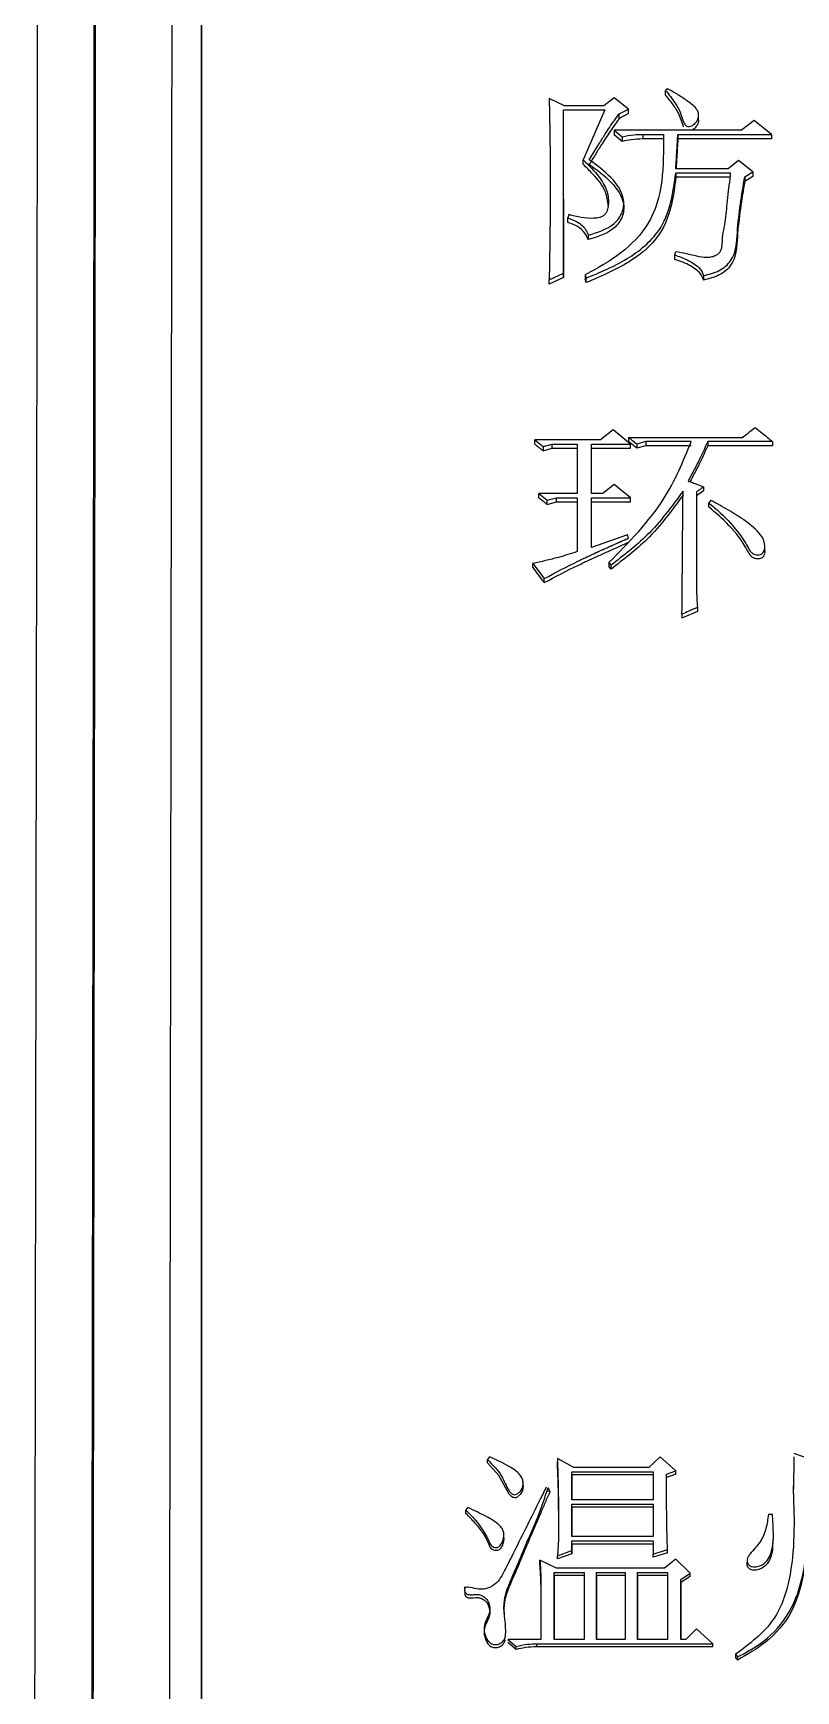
# Model space of a CAD drawing. Header units: millimetres. Extents: x 2016 to 4452, y 736 to 2459.
# Drawn here: x 2581.51 to 2589.52, y 2246.91 to 2264.34 of the extents above; entities that cross this region are included whole.
import ezdxf

# ---------------------------------------------------------------- set-up
doc = ezdxf.new("R2010")
doc.units = ezdxf.units.MM

msp = doc.modelspace()

# ---------------------------------------------------------------- linework, layer by layer
at = {"color": 7, "linetype": 'Continuous', "lineweight": 25}
for p, q in [((2588.173, 2263.752), (2588.151, 2263.735)), ((2587.091, 2263.572), (2586.929, 2263.649)), ((2586.929, 2263.649), (2586.929, 2263.601)), ((2587.08, 2263.529), (2587.513, 2263.529)), ((2587.08, 2261.814), (2587.08, 2263.529)), ((2587.08, 2263.481), (2587.08, 2263.529)), ((2587.502, 2263.572), (2587.091, 2263.572)), ((2587.513, 2263.529), (2587.286, 2263.006)), ((2587.61, 2263.658), (2587.502, 2263.572)), ((2587.762, 2263.538), (2587.61, 2263.658)), ((2587.664, 2263.487), (2587.762, 2263.538)), ((2587.762, 2263.49), (2587.762, 2263.538)), ((2587.762, 2263.49), (2587.664, 2263.438)), ((2587.664, 2263.438), (2587.664, 2263.487)), ((2588.499, 2263.423), (2588.499, 2263.471)), ((2589.081, 2263.418), (2588.951, 2263.315)), ((2589.265, 2263.272), (2589.081, 2263.418)), ((2587.61, 2263.315), (2587.697, 2263.247)), ((2588.951, 2263.315), (2587.61, 2263.315)), ((2587.61, 2263.315), (2587.61, 2263.267)), ((2587.697, 2263.198), (2587.61, 2263.267)), ((2587.697, 2263.247), (2587.697, 2263.198)), ((2587.913, 2263.272), (2588.129, 2263.272)), ((2587.913, 2263.272), (2587.913, 2263.224)), ((2588.129, 2263.224), (2587.913, 2263.224)), ((2588.281, 2263.272), (2589.265, 2263.272)), ((2588.281, 2263.272), (2588.281, 2263.224)), ((2589.265, 2263.224), (2588.281, 2263.224)), ((2589.265, 2263.272), (2589.265, 2263.224)), ((2587.286, 2262.958), (2587.286, 2263.006)), ((2588.919, 2262.997), (2588.811, 2262.911)), ((2589.07, 2262.877), (2588.919, 2262.997)), ((2588.811, 2262.911), (2588.259, 2262.911)), ((2588.259, 2262.868), (2588.832, 2262.868)), ((2588.832, 2262.821), (2588.259, 2262.821)), ((2588.984, 2262.825), (2589.07, 2262.877)), ((2589.07, 2262.829), (2588.984, 2262.778)), ((2588.984, 2262.825), (2588.984, 2262.778)), ((2589.07, 2262.877), (2589.07, 2262.829)), ((2587.08, 2262.596), (2587.08, 2261.767)), ((2587.713, 2262.5), (2587.713, 2262.548)), ((2587.134, 2262.429), (2587.123, 2262.394)), ((2587.123, 2262.347), (2587.123, 2262.394)), ((2587.34, 2262.166), (2587.34, 2262.212)), ((2588.248, 2261.958), (2588.248, 2262.005)), ((2586.929, 2261.744), (2587.08, 2261.814)), ((2587.08, 2261.767), (2586.929, 2261.698)), ((2587.08, 2261.767), (2587.08, 2261.814)), ((2587.307, 2261.796), (2587.318, 2261.762)), ((2587.318, 2261.715), (2587.307, 2261.75)), ((2587.318, 2261.715), (2587.318, 2261.762)), ((2588.551, 2261.788), (2588.551, 2261.741)), ((2586.929, 2261.698), (2586.929, 2261.744)), ((2586.777, 2260.061), (2586.864, 2259.991)), ((2587.469, 2260.061), (2586.777, 2260.061)), ((2586.777, 2260.017), (2586.777, 2260.061)), ((2586.864, 2259.991), (2586.961, 2260.017)), ((2586.961, 2260.017), (2587.221, 2260.017)), ((2586.961, 2259.973), (2586.961, 2260.017)), ((2587.221, 2260.017), (2587.221, 2259.497)), ((2587.372, 2260.017), (2587.783, 2260.017)), ((2587.372, 2259.497), (2587.372, 2260.017)), ((2587.372, 2259.973), (2587.372, 2260.017)), ((2587.599, 2260.167), (2587.469, 2260.061)), ((2587.783, 2260.017), (2587.599, 2260.167)), ((2587.762, 2260.088), (2588.962, 2260.088)), ((2587.762, 2260.088), (2587.762, 2260.043)), ((2587.848, 2259.973), (2587.762, 2260.043)), ((2587.945, 2260.044), (2587.848, 2260.017)), ((2587.848, 2260.017), (2587.848, 2259.973)), ((2588.421, 2260.044), (2587.945, 2260.044)), ((2589.276, 2260.044), (2588.594, 2260.044)), ((2588.594, 2260.044), (2588.594, 2260)), ((2586.864, 2259.991), (2586.864, 2259.947)), ((2586.864, 2259.947), (2586.961, 2259.973)), ((2586.961, 2259.973), (2587.221, 2259.973)), ((2587.372, 2259.497), (2587.372, 2259.973)), ((2587.372, 2259.973), (2587.783, 2259.973)), ((2587.945, 2260), (2587.848, 2259.973)), ((2588.421, 2260), (2587.945, 2260)), ((2589.276, 2260), (2588.594, 2260)), ((2586.82, 2259.497), (2586.907, 2259.427)), ((2587.221, 2259.497), (2586.82, 2259.497)), ((2586.82, 2259.454), (2586.82, 2259.497)), ((2587.491, 2259.497), (2587.372, 2259.497)), ((2587.61, 2259.594), (2587.491, 2259.497)), ((2587.783, 2259.453), (2587.61, 2259.594)), ((2588.551, 2259.525), (2588.476, 2259.472)), ((2588.476, 2259.515), (2588.476, 2258.594)), ((2588.476, 2259.515), (2588.476, 2259.472)), ((2588.551, 2259.568), (2588.551, 2259.525)), ((2586.907, 2259.427), (2587.004, 2259.453)), ((2586.907, 2259.383), (2586.907, 2259.427)), ((2586.907, 2259.383), (2587.004, 2259.41)), ((2587.004, 2259.453), (2587.221, 2259.453)), ((2587.004, 2259.41), (2587.004, 2259.453)), ((2587.004, 2259.41), (2587.221, 2259.41)), ((2587.221, 2259.453), (2587.221, 2258.887)), ((2587.372, 2259.453), (2587.783, 2259.453)), ((2587.372, 2258.931), (2587.372, 2259.453)), ((2587.372, 2259.41), (2587.372, 2259.453)), ((2587.372, 2258.931), (2587.372, 2259.41)), ((2587.372, 2259.41), (2587.783, 2259.41)), ((2588.476, 2259.472), (2588.476, 2258.594)), ((2588.605, 2259.357), (2588.605, 2259.4)), ((2587.751, 2259.064), (2587.372, 2258.931)), ((2587.762, 2259.029), (2587.751, 2259.064)), ((2589.165, 2259.036), (2589.165, 2259.041)), ((2586.756, 2258.763), (2586.875, 2258.603)), ((2586.756, 2258.72), (2586.756, 2258.763)), ((2587.556, 2258.772), (2587.578, 2258.745)), ((2587.556, 2258.772), (2587.556, 2258.729)), ((2587.578, 2258.703), (2587.556, 2258.729)), ((2587.578, 2258.703), (2587.578, 2258.745)), ((2586.875, 2258.561), (2586.875, 2258.603)), ((2588.486, 2258.301), (2588.486, 2258.259)), ((2588.486, 2258.259), (2588.324, 2258.188)), ((2588.324, 2258.229), (2588.324, 2258.188)), ((2586.3, 2249.373), (2586.279, 2249.346)), ((2586.279, 2249.311), (2586.279, 2249.346)), ((2587.187, 2249.263), (2587.014, 2249.355)), ((2587.014, 2249.355), (2587.014, 2249.32)), ((2587.018, 2249.159), (2587.014, 2249.32)), ((2587.166, 2249.217), (2588.02, 2249.217)), ((2587.166, 2248.923), (2587.166, 2249.217)), ((2587.166, 2249.183), (2587.166, 2249.217)), ((2587.977, 2249.263), (2587.187, 2249.263)), ((2588.096, 2249.373), (2587.977, 2249.263)), ((2588.02, 2249.217), (2588.02, 2248.923)), ((2588.258, 2249.226), (2588.096, 2249.373)), ((2588.161, 2249.19), (2588.258, 2249.226)), ((2588.258, 2249.192), (2588.258, 2249.226)), ((2589.498, 2249.034), (2589.502, 2249.375)), ((2586.652, 2249.107), (2586.652, 2249.118)), ((2586.939, 2249.008), (2586.917, 2249.047)), ((2587.166, 2249.183), (2587.166, 2248.923)), ((2588.02, 2249.183), (2587.166, 2249.183)), ((2588.258, 2249.192), (2588.161, 2249.155)), ((2586.906, 2249.015), (2586.939, 2249.008)), ((2588.02, 2248.923), (2587.166, 2248.923)), ((2587.166, 2248.877), (2588.02, 2248.877)), ((2587.166, 2248.536), (2587.166, 2248.877)), ((2587.166, 2248.843), (2587.166, 2248.877)), ((2588.02, 2248.877), (2588.02, 2248.536)), ((2586.052, 2248.779), (2586.052, 2248.813)), ((2587.166, 2248.843), (2587.166, 2248.536)), ((2588.02, 2248.843), (2587.166, 2248.843)), ((2589.275, 2248.767), (2589.232, 2248.767)), ((2586.452, 2248.521), (2586.452, 2248.555)), ((2587.025, 2248.509), (2587.014, 2248.333)), ((2588.02, 2248.536), (2587.166, 2248.536)), ((2589.282, 2248.474), (2589.282, 2248.508)), ((2587.014, 2248.333), (2587.166, 2248.389)), ((2587.166, 2248.355), (2587.014, 2248.3)), ((2587.014, 2248.3), (2587.014, 2248.333)), ((2587.166, 2248.49), (2588.02, 2248.49)), ((2587.166, 2248.389), (2587.166, 2248.49)), ((2587.166, 2248.457), (2587.166, 2248.49)), ((2587.166, 2248.457), (2587.166, 2248.355)), ((2588.02, 2248.457), (2587.166, 2248.457)), ((2587.166, 2248.355), (2587.166, 2248.389)), ((2588.02, 2248.49), (2588.02, 2248.352)), ((2588.02, 2248.352), (2588.172, 2248.398)), ((2588.172, 2248.364), (2588.02, 2248.318)), ((2588.02, 2248.318), (2588.02, 2248.352)), ((2588.172, 2248.364), (2588.172, 2248.398)), ((2589.053, 2248.371), (2589.053, 2248.37)), ((2587.004, 2248.204), (2586.83, 2248.287)), ((2586.83, 2248.254), (2586.83, 2248.287)), ((2588.139, 2248.204), (2587.004, 2248.204)), ((2588.258, 2248.297), (2588.139, 2248.204)), ((2588.41, 2248.149), (2588.258, 2248.297)), ((2586.841, 2248.033), (2586.841, 2248.066)), ((2586.982, 2248.158), (2587.296, 2248.158)), ((2586.982, 2247.455), (2586.982, 2248.158)), ((2586.982, 2248.125), (2586.982, 2248.158)), ((2586.982, 2248.125), (2586.982, 2247.455)), ((2587.296, 2248.125), (2586.982, 2248.125)), ((2587.296, 2248.158), (2587.296, 2247.455)), ((2587.425, 2248.158), (2587.728, 2248.158)), ((2587.425, 2247.455), (2587.425, 2248.158)), ((2587.425, 2248.125), (2587.425, 2248.158)), ((2587.425, 2248.125), (2587.425, 2247.455)), ((2587.728, 2248.125), (2587.425, 2248.125)), ((2587.728, 2248.158), (2587.728, 2247.455)), ((2587.858, 2248.158), (2588.172, 2248.158)), ((2587.858, 2247.455), (2587.858, 2248.158)), ((2587.858, 2248.125), (2587.858, 2248.158)), ((2587.858, 2248.125), (2587.858, 2247.455)), ((2588.172, 2248.125), (2587.858, 2248.125)), ((2588.172, 2248.158), (2588.172, 2247.455)), ((2588.312, 2248.084), (2588.41, 2248.149)), ((2588.41, 2248.116), (2588.312, 2248.051)), ((2588.312, 2248.051), (2588.312, 2248.084)), ((2588.41, 2248.116), (2588.41, 2248.149)), ((2588.475, 2247.566), (2588.366, 2247.455)), ((2588.648, 2247.409), (2588.475, 2247.566)), ((2586.495, 2247.455), (2586.582, 2247.381)), ((2586.841, 2247.455), (2586.495, 2247.455)), ((2586.582, 2247.349), (2586.495, 2247.423)), ((2586.582, 2247.349), (2586.582, 2247.381)), ((2586.798, 2247.409), (2588.648, 2247.409)), ((2586.798, 2247.376), (2586.798, 2247.409)), ((2588.648, 2247.376), (2586.798, 2247.376)), ((2587.296, 2247.455), (2586.982, 2247.455)), ((2587.728, 2247.455), (2587.425, 2247.455)), ((2588.172, 2247.455), (2587.858, 2247.455)), ((2588.366, 2247.455), (2588.312, 2247.455)), ((2588.648, 2247.376), (2588.648, 2247.409)), ((2588.886, 2247.298), (2588.886, 2247.265)), ((2588.907, 2247.238), (2588.907, 2247.27))]:
    msp.add_line(p, q, dxfattribs=at)
at = {"color": 7, "linetype": 'Continuous', "lineweight": 25, "flags": 128}
for points in [[(2588.151, 2263.686), (2588.151, 2263.703), (2588.151, 2263.719), (2588.151, 2263.735)], [(2588.259, 2262.868), (2588.259, 2262.849), (2588.259, 2262.821)], [(2587.307, 2261.796), (2587.307, 2261.778), (2587.307, 2261.764), (2587.307, 2261.75)], [(2587.783, 2259.973), (2587.783, 2259.995), (2587.783, 2260.017)], [(2587.945, 2260.044), (2587.945, 2260.033), (2587.945, 2260.022), (2587.945, 2260)], [(2589.276, 2260.044), (2589.276, 2260.022), (2589.276, 2260)], [(2587.783, 2259.41), (2587.783, 2259.421), (2587.783, 2259.437), (2587.783, 2259.453)], [(2588.627, 2259.427), (2588.616, 2259.413), (2588.605, 2259.4)], [(2586.65, 2249.082), (2586.654, 2249.06), (2586.647, 2249.018), (2586.625, 2248.979), (2586.593, 2248.95), (2586.578, 2248.944), (2586.563, 2248.941), (2586.547, 2248.945), (2586.532, 2248.955), (2586.507, 2248.982), (2586.398, 2249.176), (2586.279, 2249.311), (2586.279, 2249.311)], [(2586.073, 2248.84), (2586.068, 2248.833), (2586.06, 2248.823), (2586.052, 2248.813)], [(2588.886, 2247.298), (2588.897, 2247.284), (2588.907, 2247.27)], [(2588.886, 2247.265), (2588.891, 2247.258), (2588.897, 2247.251), (2588.907, 2247.238)]]:
    msp.add_lwpolyline(points, dxfattribs=at)
at = {"color": 7, "linetype": 'Continuous', "lineweight": 25}
for points, knots in [([(2583.274, 2302.116), (2583.274, 2302.012), (2583.274, 2301.491), (2583.274, 2300.124), (2583.274, 2297.964), (2583.274, 2295.346), (2583.274, 2292.883), (2583.274, 2289.375), (2583.274, 2286.232), (2583.274, 2281.917), (2583.274, 2277.23), (2583.274, 2272.098), (2583.274, 2266.674), (2583.274, 2262.116), (2583.274, 2256.193), (2583.274, 2251.287), (2583.274, 2244.608), (2583.275, 2240.316), (2583.275, 2237.315)], [0, 0, 0, 0, 0.020124, 0.100733, 0.181328, 0.221587, 0.302184, 0.342442, 0.423039, 0.463298, 0.543894, 0.624491, 0.664749, 0.745346, 0.785604, 0.8662, 0.906458, 1, 1, 1, 1]), ([(2581.605, 2301.168), (2581.605, 2301.196), (2581.605, 2301.284), (2581.604, 2300.298), (2581.601, 2298.285), (2581.597, 2295.222), (2581.591, 2291.834), (2581.586, 2288.497), (2581.582, 2285.427), (2581.576, 2281.784), (2581.569, 2277.513), (2581.562, 2272.867), (2581.555, 2267.92), (2581.546, 2262.75), (2581.537, 2257.066), (2581.527, 2250.869), (2581.517, 2244.185), (2581.509, 2239.494), (2581.505, 2237.1)], [0, 0, 0, 0, 0.039342, 0.122943, 0.206183, 0.289063, 0.371582, 0.416612, 0.465601, 0.518547, 0.575452, 0.636313, 0.690059, 0.746552, 0.805793, 0.867782, 0.932518, 1, 1, 1, 1]), ([(2582.11, 2236.965), (2582.115, 2240.264), (2582.124, 2246.862), (2582.137, 2256.292), (2582.149, 2265.173), (2582.16, 2273.331), (2582.17, 2280.631), (2582.178, 2286.948), (2582.185, 2292.173), (2582.19, 2296.221), (2582.193, 2298.625), (2582.194, 2299.938), (2582.194, 2300.26), (2582.194, 2300.42)], [0, 0, 0, 0, 0.0981345, 0.196269, 0.2944034, 0.3925379, 0.4906723, 0.5888066, 0.686941, 0.7850753, 0.8832097, 0.9416048, 1, 1, 1, 1]), ([(2582.124, 2236.916), (2582.128, 2239.302), (2582.134, 2244.008), (2582.143, 2250.757), (2582.152, 2257.1), (2582.16, 2262.995), (2582.167, 2268.426), (2582.175, 2274.159), (2582.183, 2279.927), (2582.19, 2285.408), (2582.196, 2289.875), (2582.2, 2293.398), (2582.203, 2296.061), (2582.206, 2297.96), (2582.207, 2299.191), (2582.207, 2299.706), (2582.208, 2299.856), (2582.208, 2299.881)], [0, 0, 0, 0, 0.07139, 0.140843, 0.208359, 0.273937, 0.337578, 0.399281, 0.488173, 0.572709, 0.652888, 0.72871, 0.800173, 0.867277, 0.930021, 0.988406, 1, 1, 1, 1]), ([(2583.006, 2299.097), (2583.006, 2299.005), (2583.006, 2298.835), (2583.005, 2298.387), (2583.005, 2297.847), (2583.004, 2297.171), (2583.003, 2296.363), (2583.002, 2295.423), (2583, 2294.352), (2582.998, 2292.642), (2582.995, 2289.956), (2582.99, 2285.806), (2582.983, 2280.59), (2582.976, 2274.983), (2582.968, 2269.306), (2582.961, 2263.838), (2582.953, 2257.826), (2582.943, 2251.278), (2582.934, 2244.235), (2582.927, 2239.293), (2582.923, 2236.779)], [0, 0, 0, 0, 0.037781, 0.069081, 0.100468, 0.131943, 0.163506, 0.195157, 0.226895, 0.258722, 0.330934, 0.408983, 0.49287, 0.582593, 0.645672, 0.711347, 0.779618, 0.850484, 0.923944, 1, 1, 1, 1]), ([(2583.275, 2237.213), (2583.275, 2237.861), (2583.275, 2241.101), (2583.274, 2246.867), (2583.274, 2253.083), (2583.274, 2259.119), (2583.274, 2263.749), (2583.274, 2267.56), (2583.274, 2269.003), (2583.274, 2269.4)], [0, 0, 0, 0, 0.056256, 0.281605, 0.506911, 0.619454, 0.844767, 0.95731, 1, 1, 1, 1]), ([(2588.151, 2263.735), (2588.186, 2263.691), (2588.244, 2263.619), (2588.309, 2263.507), (2588.328, 2263.428), (2588.35, 2263.381), (2588.362, 2263.365), (2588.375, 2263.357), (2588.388, 2263.353), (2588.406, 2263.355), (2588.433, 2263.365), (2588.464, 2263.387), (2588.488, 2263.422), (2588.5, 2263.461), (2588.499, 2263.499), (2588.468, 2263.559), (2588.388, 2263.619), (2588.283, 2263.69), (2588.209, 2263.731), (2588.173, 2263.752)], [0, 0, 0, 0, 0.156412, 0.260868, 0.365462, 0.392662, 0.410241, 0.42134, 0.432549, 0.445637, 0.467959, 0.506678, 0.545841, 0.586947, 0.621916, 0.6571, 0.775363, 0.887354, 1, 1, 1, 1]), ([(2588.341, 2263.351), (2588.325, 2263.4), (2588.297, 2263.484), (2588.227, 2263.594), (2588.176, 2263.655), (2588.151, 2263.686)], [0, 0, 0, 0, 0.399399, 0.697767, 1, 1, 1, 1]), ([(2586.929, 2263.649), (2586.929, 2263.633), (2586.929, 2263.609), (2586.93, 2263.576), (2586.93, 2263.552), (2586.931, 2263.528), (2586.931, 2263.503), (2586.932, 2263.479), (2586.932, 2263.455), (2586.933, 2263.43), (2586.933, 2263.398), (2586.934, 2263.366), (2586.934, 2263.333), (2586.935, 2263.309), (2586.935, 2263.276), (2586.936, 2263.244), (2586.936, 2263.211), (2586.936, 2263.187), (2586.937, 2263.162), (2586.937, 2263.13), (2586.938, 2263.097), (2586.938, 2263.065), (2586.938, 2263.04), (2586.938, 2263.016), (2586.939, 2262.983), (2586.939, 2262.951), (2586.939, 2262.918), (2586.939, 2262.898), (2586.939, 2262.882), (2586.939, 2262.869), (2586.939, 2262.857), (2586.939, 2262.841), (2586.939, 2262.824), (2586.94, 2262.808), (2586.94, 2262.796), (2586.94, 2262.784), (2586.94, 2262.771), (2586.94, 2262.759), (2586.94, 2262.749), (2586.94, 2262.741), (2586.94, 2262.735), (2586.94, 2262.727), (2586.94, 2262.718), (2586.94, 2262.71), (2586.94, 2262.702), (2586.94, 2262.692), (2586.94, 2262.68), (2586.939, 2262.663), (2586.939, 2262.647), (2586.939, 2262.631), (2586.939, 2262.618), (2586.939, 2262.602), (2586.939, 2262.582), (2586.939, 2262.557), (2586.939, 2262.533), (2586.939, 2262.508), (2586.939, 2262.475), (2586.938, 2262.443), (2586.938, 2262.41), (2586.938, 2262.385), (2586.937, 2262.361), (2586.937, 2262.328), (2586.937, 2262.295), (2586.936, 2262.263), (2586.936, 2262.238), (2586.936, 2262.213), (2586.935, 2262.181), (2586.935, 2262.148), (2586.934, 2262.115), (2586.934, 2262.091), (2586.934, 2262.058), (2586.933, 2262.025), (2586.933, 2261.992), (2586.932, 2261.967), (2586.932, 2261.943), (2586.931, 2261.91), (2586.931, 2261.877), (2586.93, 2261.844), (2586.93, 2261.82), (2586.929, 2261.786), (2586.929, 2261.761), (2586.929, 2261.744)], [0, 0, 0, 0, 0.025705, 0.038557, 0.05141, 0.064262, 0.077115, 0.089967, 0.102819, 0.115672, 0.128524, 0.154229, 0.167082, 0.179934, 0.192786, 0.218491, 0.231344, 0.244196, 0.257049, 0.269901, 0.295606, 0.308458, 0.321311, 0.334163, 0.347016, 0.37272, 0.385573, 0.398425, 0.404851, 0.411278, 0.417704, 0.42413, 0.436983, 0.443409, 0.449835, 0.456261, 0.462687, 0.469114, 0.47554, 0.478753, 0.481966, 0.485179, 0.491605, 0.494818, 0.498032, 0.504458, 0.510884, 0.51731, 0.530163, 0.536589, 0.543015, 0.549441, 0.562294, 0.575146, 0.587999, 0.600851, 0.613703, 0.639408, 0.652261, 0.665113, 0.677966, 0.690818, 0.716523, 0.729375, 0.742228, 0.75508, 0.767932, 0.793637, 0.80649, 0.819342, 0.832195, 0.857899, 0.870752, 0.883604, 0.896457, 0.909309, 0.935014, 0.947866, 0.960719, 0.973571, 1, 1, 1, 1]), ([(2587.35, 2263.006), (2587.38, 2263.055), (2587.413, 2263.109), (2587.451, 2263.17), (2587.46, 2263.185), (2587.469, 2263.2), (2587.479, 2263.215), (2587.488, 2263.23), (2587.501, 2263.251), (2587.541, 2263.314), (2587.596, 2263.397), (2587.647, 2263.464), (2587.664, 2263.487)], [0, 0, 0, 0, 0.297523, 0.334713, 0.371903, 0.390498, 0.427688, 0.464879, 0.483474, 0.557855, 0.855503, 1, 1, 1, 1]), ([(2587.664, 2263.438), (2587.598, 2263.345), (2587.51, 2263.219), (2587.411, 2263.057), (2587.371, 2262.991), (2587.35, 2262.958)], [0, 0, 0, 0, 0.597119, 0.798557, 1, 1, 1, 1]), ([(2588.497, 2263.423), (2588.497, 2263.418), (2588.497, 2263.396), (2588.481, 2263.36), (2588.453, 2263.329), (2588.431, 2263.318), (2588.425, 2263.315)], [0, 0, 0, 0, 0.112826, 0.49093, 0.862071, 1, 1, 1, 1]), ([(2588.129, 2263.272), (2588.131, 2262.939), (2588.134, 2262.471), (2587.692, 2262.007), (2587.437, 2261.867), (2587.307, 2261.796)], [0, 0, 0, 0, 0.546872, 0.769893, 1, 1, 1, 1]), ([(2587.697, 2263.247), (2587.736, 2263.255), (2587.808, 2263.27), (2587.881, 2263.272), (2587.913, 2263.272)], [0, 0, 0, 0, 0.558835, 1, 1, 1, 1]), ([(2587.913, 2263.224), (2587.872, 2263.223), (2587.799, 2263.221), (2587.728, 2263.205), (2587.697, 2263.198)], [0, 0, 0, 0, 0.561085, 1, 1, 1, 1]), ([(2588.259, 2262.911), (2588.261, 2262.944), (2588.265, 2263.01), (2588.272, 2263.13), (2588.277, 2263.217), (2588.281, 2263.272)], [0, 0, 0, 0, 0.271476, 0.542951, 1, 1, 1, 1]), ([(2588.281, 2263.224), (2588.277, 2263.159), (2588.271, 2263.066), (2588.265, 2262.962), (2588.263, 2262.923), (2588.262, 2262.911)], [0, 0, 0, 0, 0.626456, 0.889379, 1, 1, 1, 1]), ([(2587.286, 2263.006), (2587.345, 2262.947), (2587.445, 2262.847), (2587.542, 2262.687), (2587.555, 2262.568), (2587.544, 2262.487), (2587.526, 2262.442), (2587.494, 2262.412), (2587.452, 2262.395), (2587.329, 2262.381), (2587.221, 2262.407), (2587.134, 2262.429)], [0, 0, 0, 0, 0.237031, 0.40138, 0.534635, 0.589033, 0.643886, 0.675792, 0.707579, 0.7663, 1, 1, 1, 1]), ([(2587.34, 2262.212), (2587.439, 2262.243), (2587.589, 2262.29), (2587.706, 2262.447), (2587.726, 2262.632), (2587.582, 2262.833), (2587.429, 2262.948), (2587.35, 2263.006)], [0, 0, 0, 0, 0.25015, 0.377758, 0.502112, 0.745934, 1, 1, 1, 1]), ([(2587.549, 2262.523), (2587.543, 2262.572), (2587.526, 2262.695), (2587.409, 2262.836), (2587.32, 2262.924), (2587.286, 2262.958)], [0, 0, 0, 0, 0.289937, 0.729757, 1, 1, 1, 1]), ([(2587.318, 2261.762), (2587.465, 2261.823), (2587.753, 2261.943), (2588.181, 2262.295), (2588.23, 2262.653), (2588.259, 2262.868)], [0, 0, 0, 0, 0.291804, 0.574112, 1, 1, 1, 1]), ([(2588.259, 2262.821), (2588.248, 2262.725), (2588.221, 2262.5), (2588.087, 2262.167), (2587.744, 2261.896), (2587.473, 2261.781), (2587.318, 2261.715)], [0, 0, 0, 0, 0.196577, 0.462275, 0.692724, 1, 1, 1, 1]), ([(2587.35, 2262.958), (2587.429, 2262.9), (2587.582, 2262.786), (2587.726, 2262.584), (2587.706, 2262.4), (2587.589, 2262.243), (2587.439, 2262.197), (2587.34, 2262.166)], [0, 0, 0, 0, 0.254102, 0.497855, 0.622144, 0.749731, 1, 1, 1, 1]), ([(2588.832, 2262.868), (2588.83, 2262.847), (2588.819, 2262.739), (2588.793, 2262.558), (2588.782, 2262.359), (2588.746, 2262.22), (2588.746, 2262.132), (2588.739, 2262.068), (2588.717, 2262.026), (2588.683, 2261.999), (2588.638, 2261.981), (2588.53, 2261.973), (2588.406, 2262.013), (2588.297, 2262.032), (2588.259, 2262.039)], [0, 0, 0, 0, 0.051282, 0.25636, 0.431754, 0.51946, 0.589456, 0.639546, 0.668094, 0.696777, 0.732309, 0.768498, 0.918801, 1, 1, 1, 1]), ([(2588.551, 2261.788), (2588.608, 2261.801), (2588.719, 2261.827), (2588.894, 2261.978), (2588.904, 2262.346), (2588.952, 2262.635), (2588.984, 2262.825)], [0, 0, 0, 0, 0.1295403, 0.2526388, 0.50766, 1, 1, 1, 1]), ([(2588.984, 2262.778), (2588.952, 2262.588), (2588.904, 2262.299), (2588.894, 2261.931), (2588.719, 2261.781), (2588.608, 2261.755), (2588.551, 2261.741)], [0, 0, 0, 0, 0.492224, 0.747194, 0.870344, 1, 1, 1, 1]), ([(2587.123, 2262.394), (2587.157, 2262.382), (2587.212, 2262.362), (2587.276, 2262.316), (2587.317, 2262.268), (2587.332, 2262.231), (2587.34, 2262.212)], [0, 0, 0, 0, 0.34974, 0.571287, 0.787704, 1, 1, 1, 1]), ([(2587.34, 2262.166), (2587.324, 2262.197), (2587.295, 2262.258), (2587.211, 2262.317), (2587.151, 2262.337), (2587.123, 2262.347)], [0, 0, 0, 0, 0.3717838, 0.7145965, 1, 1, 1, 1]), ([(2588.248, 2262.005), (2588.25, 2262.01), (2588.254, 2262.022), (2588.257, 2262.034), (2588.259, 2262.039)], [0, 0, 0, 0, 0.499996, 1, 1, 1, 1]), ([(2588.248, 2262.005), (2588.292, 2261.989), (2588.364, 2261.964), (2588.454, 2261.914), (2588.521, 2261.86), (2588.541, 2261.812), (2588.551, 2261.788)], [0, 0, 0, 0, 0.349071, 0.571765, 0.789358, 1, 1, 1, 1]), ([(2588.551, 2261.741), (2588.544, 2261.76), (2588.53, 2261.798), (2588.48, 2261.848), (2588.414, 2261.892), (2588.333, 2261.929), (2588.277, 2261.948), (2588.248, 2261.958)], [0, 0, 0, 0, 0.1623169, 0.3288282, 0.5494626, 0.7737767, 1, 1, 1, 1]), ([(2588.962, 2260.088), (2588.975, 2260.098), (2589, 2260.118), (2589.043, 2260.153), (2589.074, 2260.178), (2589.092, 2260.193)], [0, 0, 0, 0, 0.288432, 0.576865, 1, 1, 1, 1]), ([(2589.092, 2260.193), (2589.117, 2260.173), (2589.16, 2260.138), (2589.221, 2260.088), (2589.258, 2260.058), (2589.276, 2260.044)], [0, 0, 0, 0, 0.407194, 0.703597, 1, 1, 1, 1]), ([(2586.777, 2260.017), (2586.79, 2260.007), (2586.81, 2259.99), (2586.839, 2259.967), (2586.855, 2259.954), (2586.864, 2259.947)], [0, 0, 0, 0, 0.4286084, 0.7143042, 1, 1, 1, 1]), ([(2587.556, 2258.772), (2587.767, 2258.986), (2588.142, 2259.365), (2588.337, 2259.838), (2588.421, 2260.044)], [0, 0, 0, 0, 0.564597, 1, 1, 1, 1]), ([(2587.848, 2260.017), (2587.836, 2260.027), (2587.815, 2260.044), (2587.786, 2260.067), (2587.77, 2260.081), (2587.762, 2260.088)], [0, 0, 0, 0, 0.428361, 0.714181, 1, 1, 1, 1]), ([(2588.594, 2260.044), (2588.569, 2259.986), (2588.524, 2259.888), (2588.454, 2259.75), (2588.41, 2259.67), (2588.389, 2259.63)], [0, 0, 0, 0, 0.409741, 0.70481, 1, 1, 1, 1]), ([(2588.594, 2260), (2588.569, 2259.942), (2588.524, 2259.844), (2588.46, 2259.719), (2588.423, 2259.65), (2588.408, 2259.622)], [0, 0, 0, 0, 0.449925, 0.773337, 1, 1, 1, 1]), ([(2588.335, 2259.524), (2588.217, 2259.362), (2588.004, 2259.071), (2587.709, 2258.845), (2587.578, 2258.745)], [0, 0, 0, 0, 0.555449, 1, 1, 1, 1]), ([(2588.324, 2258.229), (2588.324, 2258.238), (2588.324, 2258.264), (2588.325, 2258.298), (2588.325, 2258.341), (2588.325, 2258.383), (2588.326, 2258.426), (2588.326, 2258.469), (2588.326, 2258.503), (2588.327, 2258.545), (2588.327, 2258.588), (2588.327, 2258.631), (2588.328, 2258.673), (2588.328, 2258.707), (2588.328, 2258.75), (2588.329, 2258.784), (2588.329, 2258.827), (2588.329, 2258.869), (2588.33, 2258.912), (2588.33, 2258.954), (2588.33, 2258.988), (2588.331, 2259.031), (2588.331, 2259.073), (2588.331, 2259.116), (2588.332, 2259.158), (2588.332, 2259.192), (2588.332, 2259.235), (2588.333, 2259.269), (2588.333, 2259.311), (2588.333, 2259.345), (2588.334, 2259.388), (2588.334, 2259.444), (2588.335, 2259.493), (2588.335, 2259.524)], [0, 0, 0, 0, 0.019729, 0.059186, 0.078915, 0.118372, 0.157829, 0.177558, 0.217015, 0.236744, 0.276201, 0.315659, 0.335387, 0.374845, 0.394573, 0.43403, 0.453759, 0.493216, 0.532674, 0.552402, 0.59186, 0.611588, 0.651046, 0.690503, 0.710232, 0.749689, 0.769418, 0.808875, 0.828604, 0.868061, 0.88779, 0.927247, 1, 1, 1, 1]), ([(2588.389, 2259.63), (2588.404, 2259.624), (2588.435, 2259.612), (2588.489, 2259.592), (2588.528, 2259.577), (2588.551, 2259.568)], [0, 0, 0, 0, 0.283862, 0.567725, 1, 1, 1, 1]), ([(2588.551, 2259.568), (2588.545, 2259.563), (2588.529, 2259.552), (2588.504, 2259.535), (2588.485, 2259.522), (2588.476, 2259.515)], [0, 0, 0, 0, 0.250001, 0.6250002, 1, 1, 1, 1]), ([(2586.82, 2259.454), (2586.833, 2259.444), (2586.853, 2259.427), (2586.882, 2259.404), (2586.899, 2259.39), (2586.907, 2259.383)], [0, 0, 0, 0, 0.428608, 0.714304, 1, 1, 1, 1]), ([(2588.335, 2259.481), (2588.217, 2259.319), (2588.004, 2259.028), (2587.709, 2258.803), (2587.578, 2258.703)], [0, 0, 0, 0, 0.555388, 1, 1, 1, 1]), ([(2588.605, 2259.4), (2588.646, 2259.366), (2588.766, 2259.265), (2588.906, 2259.11), (2589.002, 2258.964), (2589.04, 2258.887), (2589.078, 2258.86), (2589.106, 2258.851), (2589.134, 2258.852), (2589.159, 2258.86), (2589.177, 2258.874), (2589.19, 2258.9), (2589.197, 2258.944), (2589.188, 2259.004), (2589.126, 2259.105), (2588.995, 2259.211), (2588.814, 2259.324), (2588.689, 2259.392), (2588.627, 2259.426)], [0, 0, 0, 0, 0.09565, 0.280795, 0.373244, 0.419662, 0.436462, 0.4533, 0.470465, 0.483389, 0.496387, 0.510841, 0.535897, 0.579802, 0.622961, 0.750748, 0.875017, 1, 1, 1, 1]), ([(2589.191, 2258.917), (2589.192, 2258.909), (2589.196, 2258.891), (2589.191, 2258.864), (2589.182, 2258.839), (2589.166, 2258.822), (2589.148, 2258.813), (2589.126, 2258.809), (2589.1, 2258.81), (2589.073, 2258.82), (2589.039, 2258.847), (2588.974, 2258.975), (2588.837, 2259.158), (2588.678, 2259.294), (2588.605, 2259.357)], [0, 0, 0, 0, 0.025638, 0.062848, 0.09324, 0.114417, 0.135605, 0.157562, 0.183803, 0.214117, 0.245018, 0.322491, 0.688269, 1, 1, 1, 1]), ([(2586.875, 2258.603), (2586.994, 2258.667), (2587.129, 2258.738), (2587.274, 2258.808), (2587.305, 2258.822), (2587.328, 2258.833), (2587.351, 2258.844), (2587.37, 2258.853), (2587.389, 2258.862), (2587.405, 2258.869), (2587.42, 2258.876), (2587.432, 2258.882), (2587.444, 2258.887), (2587.459, 2258.894), (2587.475, 2258.901), (2587.49, 2258.908), (2587.502, 2258.913), (2587.513, 2258.918), (2587.529, 2258.925), (2587.544, 2258.932), (2587.56, 2258.939), (2587.572, 2258.945), (2587.587, 2258.951), (2587.603, 2258.958), (2587.618, 2258.965), (2587.63, 2258.97), (2587.641, 2258.976), (2587.653, 2258.981), (2587.665, 2258.986), (2587.675, 2258.99), (2587.682, 2258.994), (2587.688, 2258.996), (2587.694, 2258.999), (2587.702, 2259.002), (2587.71, 2259.006), (2587.717, 2259.009), (2587.723, 2259.012), (2587.729, 2259.014), (2587.737, 2259.018), (2587.745, 2259.021), (2587.754, 2259.025), (2587.759, 2259.027), (2587.762, 2259.029)], [0, 0, 0, 0, 0.414083, 0.465835, 0.49171, 0.517586, 0.543462, 0.569338, 0.582276, 0.608151, 0.621089, 0.634027, 0.646965, 0.659903, 0.685779, 0.698716, 0.711654, 0.724592, 0.73753, 0.763406, 0.776344, 0.789282, 0.802219, 0.828095, 0.841033, 0.853971, 0.866909, 0.879847, 0.892784, 0.905722, 0.912191, 0.91866, 0.925129, 0.931598, 0.944536, 0.951005, 0.957474, 0.963943, 0.970412, 0.98335, 0.989818, 1, 1, 1, 1]), ([(2586.875, 2258.561), (2586.994, 2258.624), (2587.174, 2258.719), (2587.417, 2258.829), (2587.592, 2258.909), (2587.705, 2258.96), (2587.762, 2258.986)], [0, 0, 0, 0, 0.414296, 0.62139, 0.810694, 1, 1, 1, 1]), ([(2587.221, 2258.887), (2587.156, 2258.866), (2587.047, 2258.831), (2586.891, 2258.792), (2586.801, 2258.772), (2586.756, 2258.763)], [0, 0, 0, 0, 0.424962, 0.712284, 1, 1, 1, 1]), ([(2586.756, 2258.72), (2586.775, 2258.694), (2586.805, 2258.654), (2586.845, 2258.601), (2586.865, 2258.574), (2586.875, 2258.561)], [0, 0, 0, 0, 0.5, 0.75, 1, 1, 1, 1]), ([(2588.476, 2258.594), (2588.476, 2258.559), (2588.476, 2258.493), (2588.479, 2258.395), (2588.484, 2258.332), (2588.486, 2258.301)], [0, 0, 0, 0, 0.355817, 0.677713, 1, 1, 1, 1]), ([(2588.486, 2258.301), (2588.471, 2258.294), (2588.441, 2258.281), (2588.387, 2258.257), (2588.348, 2258.24), (2588.324, 2258.229)], [0, 0, 0, 0, 0.277507, 0.555013, 1, 1, 1, 1]), ([(2589.751, 2249.318), (2589.72, 2249.33), (2589.663, 2249.351), (2589.58, 2249.381), (2589.528, 2249.401), (2589.502, 2249.41)], [0, 0, 0, 0, 0.377734, 0.688867, 1, 1, 1, 1]), ([(2586.279, 2249.346), (2586.334, 2249.291), (2586.431, 2249.193), (2586.478, 2249.054), (2586.525, 2248.992), (2586.546, 2248.979), (2586.564, 2248.974), (2586.583, 2248.979), (2586.605, 2248.991), (2586.629, 2249.015), (2586.65, 2249.051), (2586.656, 2249.095), (2586.648, 2249.147), (2586.612, 2249.2), (2586.499, 2249.286), (2586.388, 2249.335), (2586.3, 2249.373)], [0, 0, 0, 0, 0.207426, 0.3671791, 0.4006894, 0.4165576, 0.4312681, 0.4480728, 0.4666486, 0.4972467, 0.5385204, 0.578669, 0.62014, 0.6824247, 0.7472329, 1, 1, 1, 1]), ([(2587.014, 2249.355), (2587.014, 2249.35), (2587.015, 2249.344), (2587.015, 2249.333), (2587.015, 2249.321), (2587.016, 2249.308), (2587.016, 2249.295), (2587.017, 2249.281), (2587.017, 2249.268), (2587.018, 2249.25), (2587.018, 2249.228), (2587.019, 2249.201), (2587.02, 2249.174), (2587.021, 2249.12), (2587.023, 2249.058), (2587.024, 2248.995), (2587.024, 2248.964), (2587.025, 2248.941), (2587.025, 2248.919), (2587.025, 2248.892), (2587.025, 2248.865), (2587.025, 2248.838), (2587.026, 2248.811), (2587.026, 2248.784), (2587.026, 2248.757), (2587.026, 2248.731), (2587.026, 2248.708), (2587.026, 2248.69), (2587.026, 2248.677), (2587.026, 2248.663), (2587.026, 2248.65), (2587.026, 2248.636), (2587.026, 2248.623), (2587.025, 2248.609), (2587.025, 2248.596), (2587.025, 2248.583), (2587.025, 2248.569), (2587.025, 2248.558), (2587.025, 2248.549), (2587.025, 2248.542), (2587.025, 2248.535), (2587.025, 2248.529), (2587.025, 2248.523), (2587.025, 2248.516), (2587.025, 2248.512), (2587.025, 2248.509)], [0, 0, 0, 0, 0.015876, 0.023814, 0.03969, 0.055566, 0.071442, 0.087319, 0.103195, 0.119071, 0.150823, 0.182575, 0.214327, 0.246079, 0.373089, 0.436594, 0.468346, 0.484222, 0.515974, 0.547726, 0.579478, 0.611231, 0.642983, 0.674735, 0.706487, 0.738239, 0.769992, 0.785868, 0.801744, 0.81762, 0.833496, 0.849372, 0.865248, 0.881124, 0.897, 0.912877, 0.928753, 0.944629, 0.952567, 0.960505, 0.968443, 0.976381, 0.984319, 0.988288, 1, 1, 1, 1]), ([(2588.907, 2247.27), (2588.985, 2247.311), (2589.187, 2247.419), (2589.451, 2247.687), (2589.617, 2248.133), (2589.66, 2248.66), (2589.663, 2249.049), (2589.664, 2249.245)], [0, 0, 0, 0, 0.1126392, 0.2928879, 0.4749547, 0.7356452, 1, 1, 1, 1]), ([(2589.664, 2249.21), (2589.664, 2249.09), (2589.663, 2248.73), (2589.636, 2248.235), (2589.499, 2247.732), (2589.235, 2247.424), (2589.009, 2247.296), (2588.907, 2247.238)], [0, 0, 0, 0, 0.1620608, 0.4866973, 0.667178, 0.8496947, 1, 1, 1, 1]), ([(2586.897, 2249.056), (2586.875, 2249.01), (2586.763, 2248.785), (2586.611, 2248.481), (2586.469, 2248.194), (2586.396, 2248.063), (2586.325, 2248.005), (2586.244, 2247.979), (2586.16, 2247.984), (2586.094, 2248.007), (2586.049, 2248.001), (2586.035, 2247.999)], [0, 0, 0, 0, 0.102395, 0.511938, 0.690628, 0.751585, 0.813368, 0.867382, 0.913423, 0.973554, 1, 1, 1, 1]), ([(2586.041, 2247.982), (2586.04, 2247.976), (2586.039, 2247.963), (2586.046, 2247.947), (2586.054, 2247.937), (2586.065, 2247.929), (2586.089, 2247.922), (2586.12, 2247.924), (2586.147, 2247.926), (2586.176, 2247.928), (2586.209, 2247.923), (2586.246, 2247.903), (2586.275, 2247.873), (2586.294, 2247.837), (2586.305, 2247.797), (2586.306, 2247.742), (2586.277, 2247.679), (2586.241, 2247.605), (2586.246, 2247.521), (2586.268, 2247.461), (2586.295, 2247.428), (2586.312, 2247.414), (2586.331, 2247.405), (2586.352, 2247.4), (2586.374, 2247.4), (2586.395, 2247.404), (2586.415, 2247.413), (2586.433, 2247.426), (2586.448, 2247.441), (2586.464, 2247.465), (2586.485, 2247.596), (2586.414, 2247.828), (2586.53, 2248.089), (2586.61, 2248.271), (2586.648, 2248.367), (2586.669, 2248.417), (2586.681, 2248.446), (2586.727, 2248.552), (2586.818, 2248.75), (2586.883, 2248.944), (2586.917, 2249.047)], [0, 0, 0, 0, 0.007379, 0.015024, 0.018576, 0.022154, 0.030149, 0.045285, 0.055171, 0.060604, 0.076118, 0.091429, 0.106287, 0.12239, 0.137957, 0.153423, 0.184306, 0.215478, 0.246922, 0.278293, 0.286938, 0.294859, 0.302435, 0.3101, 0.317992, 0.325694, 0.333597, 0.342062, 0.35006, 0.357798, 0.37381, 0.499189, 0.624194, 0.686833, 0.729214, 0.742073, 0.749377, 0.764857, 0.87447, 1, 1, 1, 1]), ([(2587.018, 2249.189), (2587.018, 2249.189), (2587.018, 2249.189), (2587.018, 2249.188), (2587.018, 2249.185), (2587.02, 2249.089), (2587.024, 2248.921), (2587.025, 2248.731), (2587.025, 2248.633), (2587.025, 2248.58), (2587.025, 2248.56), (2587.025, 2248.547), (2587.025, 2248.543), (2587.025, 2248.541)], [0, 0, 0, 0, 0.0012066, 0.0038888, 0.0070276, 0.0251953, 0.4754973, 0.6955221, 0.8591886, 0.9021553, 0.9375917, 0.968739, 1, 1, 1, 1]), ([(2588.172, 2248.398), (2588.172, 2248.402), (2588.171, 2248.415), (2588.17, 2248.437), (2588.17, 2248.462), (2588.169, 2248.484), (2588.168, 2248.501), (2588.168, 2248.514), (2588.168, 2248.526), (2588.167, 2248.539), (2588.167, 2248.552), (2588.167, 2248.565), (2588.166, 2248.578), (2588.166, 2248.604), (2588.164, 2248.693), (2588.163, 2248.796), (2588.162, 2248.886), (2588.162, 2248.911), (2588.162, 2248.924), (2588.162, 2248.937), (2588.162, 2248.95), (2588.162, 2248.963), (2588.162, 2248.976), (2588.162, 2248.988), (2588.162, 2249.001), (2588.161, 2249.014), (2588.161, 2249.027), (2588.161, 2249.04), (2588.161, 2249.052), (2588.161, 2249.065), (2588.161, 2249.076), (2588.161, 2249.085), (2588.161, 2249.091), (2588.161, 2249.097), (2588.161, 2249.104), (2588.161, 2249.11), (2588.161, 2249.117), (2588.161, 2249.123), (2588.161, 2249.129), (2588.161, 2249.136), (2588.161, 2249.142), (2588.161, 2249.149), (2588.161, 2249.155), (2588.161, 2249.161), (2588.161, 2249.168), (2588.161, 2249.174), (2588.161, 2249.181), (2588.161, 2249.187), (2588.161, 2249.19)], [0, 0, 0, 0, 0.016204, 0.048613, 0.081022, 0.11343, 0.129634, 0.145839, 0.162043, 0.178247, 0.194452, 0.210656, 0.22686, 0.243065, 0.307882, 0.567153, 0.631971, 0.648175, 0.664379, 0.680584, 0.696788, 0.712992, 0.729197, 0.745401, 0.761605, 0.777809, 0.794014, 0.810218, 0.826422, 0.842627, 0.858831, 0.866933, 0.875035, 0.883137, 0.89124, 0.899342, 0.907444, 0.915546, 0.923648, 0.93175, 0.939853, 0.947955, 0.956057, 0.964159, 0.972261, 0.980363, 0.988466, 1, 1, 1, 1]), ([(2589.491, 2249.069), (2589.503, 2248.76), (2589.523, 2248.283), (2589.326, 2247.626), (2589.034, 2247.408), (2588.886, 2247.298)], [0, 0, 0, 0, 0.476561, 0.733993, 1, 1, 1, 1]), ([(2586.459, 2247.709), (2586.457, 2247.742), (2586.449, 2247.884), (2586.537, 2248.068), (2586.614, 2248.248), (2586.655, 2248.348), (2586.737, 2248.544), (2586.825, 2248.745), (2586.908, 2248.939), (2586.93, 2248.989), (2586.936, 2249.002), (2586.938, 2249.006), (2586.938, 2249.008), (2586.939, 2249.008)], [0, 0, 0, 0, 0.0723388, 0.3043659, 0.4203223, 0.4959104, 0.5362252, 0.8787778, 0.9670552, 0.9904441, 0.9969511, 0.9989078, 1, 1, 1, 1]), ([(2586.052, 2248.813), (2586.085, 2248.78), (2586.187, 2248.681), (2586.266, 2248.553), (2586.31, 2248.452), (2586.327, 2248.434), (2586.348, 2248.424), (2586.37, 2248.42), (2586.39, 2248.423), (2586.408, 2248.434), (2586.431, 2248.462), (2586.448, 2248.506), (2586.456, 2248.561), (2586.442, 2248.609), (2586.386, 2248.681), (2586.255, 2248.755), (2586.138, 2248.81), (2586.073, 2248.84)], [0, 0, 0, 0, 0.118686, 0.359193, 0.382947, 0.402076, 0.42122, 0.441111, 0.455767, 0.470498, 0.490907, 0.5484, 0.590659, 0.633123, 0.67426, 0.821853, 1, 1, 1, 1]), ([(2586.451, 2248.521), (2586.451, 2248.508), (2586.45, 2248.478), (2586.435, 2248.441), (2586.419, 2248.412), (2586.403, 2248.396), (2586.387, 2248.389), (2586.367, 2248.387), (2586.346, 2248.391), (2586.325, 2248.402), (2586.307, 2248.422), (2586.285, 2248.48), (2586.241, 2248.571), (2586.153, 2248.678), (2586.086, 2248.745), (2586.052, 2248.779)], [0, 0, 0, 0, 0.056899, 0.135025, 0.173647, 0.203147, 0.22663, 0.250033, 0.283128, 0.316518, 0.350129, 0.398072, 0.589341, 0.793015, 1, 1, 1, 1]), ([(2589.232, 2248.767), (2589.225, 2248.717), (2589.212, 2248.619), (2589.152, 2248.47), (2589.062, 2248.387), (2589.017, 2248.322), (2589.007, 2248.291), (2589.01, 2248.262), (2589.022, 2248.24), (2589.039, 2248.225), (2589.061, 2248.217), (2589.096, 2248.215), (2589.143, 2248.225), (2589.191, 2248.252), (2589.235, 2248.3), (2589.285, 2248.418), (2589.287, 2248.581), (2589.279, 2248.713), (2589.275, 2248.767)], [0, 0, 0, 0, 0.115518, 0.231634, 0.360314, 0.38877, 0.411137, 0.433609, 0.45467, 0.468652, 0.482629, 0.505933, 0.545458, 0.585905, 0.62732, 0.690876, 0.874624, 1, 1, 1, 1]), ([(2589.277, 2248.474), (2589.276, 2248.44), (2589.276, 2248.38), (2589.251, 2248.297), (2589.213, 2248.237), (2589.16, 2248.198), (2589.111, 2248.183), (2589.072, 2248.182), (2589.047, 2248.187), (2589.03, 2248.198), (2589.017, 2248.215), (2589.009, 2248.236), (2589.007, 2248.256), (2589.011, 2248.266), (2589.012, 2248.268)], [0, 0, 0, 0, 0.202662, 0.349797, 0.498391, 0.606497, 0.714846, 0.776821, 0.819663, 0.85472, 0.889689, 0.938332, 0.987596, 1, 1, 1, 1]), ([(2586.83, 2248.287), (2586.833, 2248.255), (2586.837, 2248.201), (2586.84, 2248.127), (2586.841, 2248.086), (2586.841, 2248.066)], [0, 0, 0, 0, 0.443386, 0.721661, 1, 1, 1, 1]), ([(2586.841, 2248.033), (2586.841, 2248.065), (2586.84, 2248.119), (2586.835, 2248.192), (2586.832, 2248.233), (2586.83, 2248.254)], [0, 0, 0, 0, 0.443947, 0.721943, 1, 1, 1, 1]), ([(2586.035, 2247.999), (2586.037, 2247.994), (2586.041, 2247.986), (2586.041, 2247.975), (2586.039, 2247.969), (2586.037, 2247.967), (2586.036, 2247.966), (2586.036, 2247.966), (2586.035, 2247.966), (2586.035, 2247.966)], [0, 0, 0, 0, 0.493604, 0.861876, 0.955662, 0.982084, 0.991539, 0.995796, 1, 1, 1, 1]), ([(2586.841, 2248.066), (2586.841, 2247.964), (2586.841, 2247.761), (2586.841, 2247.557), (2586.841, 2247.455)], [0, 0, 0, 0, 0.499996, 1, 1, 1, 1]), ([(2588.312, 2247.455), (2588.312, 2247.548), (2588.312, 2247.758), (2588.312, 2247.967), (2588.312, 2248.084)], [0, 0, 0, 0, 0.44202, 1, 1, 1, 1]), ([(2588.312, 2248.051), (2588.312, 2247.959), (2588.312, 2247.76), (2588.312, 2247.561), (2588.312, 2247.455)], [0, 0, 0, 0, 0.465984, 1, 1, 1, 1]), ([(2586.041, 2247.949), (2586.04, 2247.942), (2586.039, 2247.928), (2586.047, 2247.912), (2586.057, 2247.902), (2586.069, 2247.894), (2586.111, 2247.886), (2586.164, 2247.9), (2586.223, 2247.885), (2586.259, 2247.86), (2586.285, 2247.825), (2586.3, 2247.785), (2586.306, 2247.743), (2586.299, 2247.687), (2586.264, 2247.628), (2586.239, 2247.548), (2586.25, 2247.478), (2586.271, 2247.427), (2586.291, 2247.398), (2586.313, 2247.381), (2586.332, 2247.372), (2586.353, 2247.368), (2586.375, 2247.368), (2586.396, 2247.373), (2586.423, 2247.384), (2586.444, 2247.403), (2586.458, 2247.426), (2586.465, 2247.441), (2586.465, 2247.451), (2586.466, 2247.454)], [0, 0, 0, 0, 0.021977, 0.044085, 0.053985, 0.064273, 0.088224, 0.176711, 0.220203, 0.264353, 0.306517, 0.351961, 0.396252, 0.439352, 0.525251, 0.607696, 0.694473, 0.739882, 0.779597, 0.801371, 0.821997, 0.842752, 0.864889, 0.886343, 0.907126, 0.950116, 0.970156, 0.990518, 1, 1, 1, 1]), ([(2586.582, 2247.381), (2586.621, 2247.39), (2586.693, 2247.407), (2586.766, 2247.408), (2586.798, 2247.409)], [0, 0, 0, 0, 0.558835, 1, 1, 1, 1]), ([(2586.798, 2247.376), (2586.757, 2247.375), (2586.684, 2247.373), (2586.613, 2247.356), (2586.582, 2247.349)], [0, 0, 0, 0, 0.561085, 1, 1, 1, 1])]:
    msp.add_open_spline(points, degree=3, knots=knots, dxfattribs=at)

doc.saveas('drawing.dxf')
